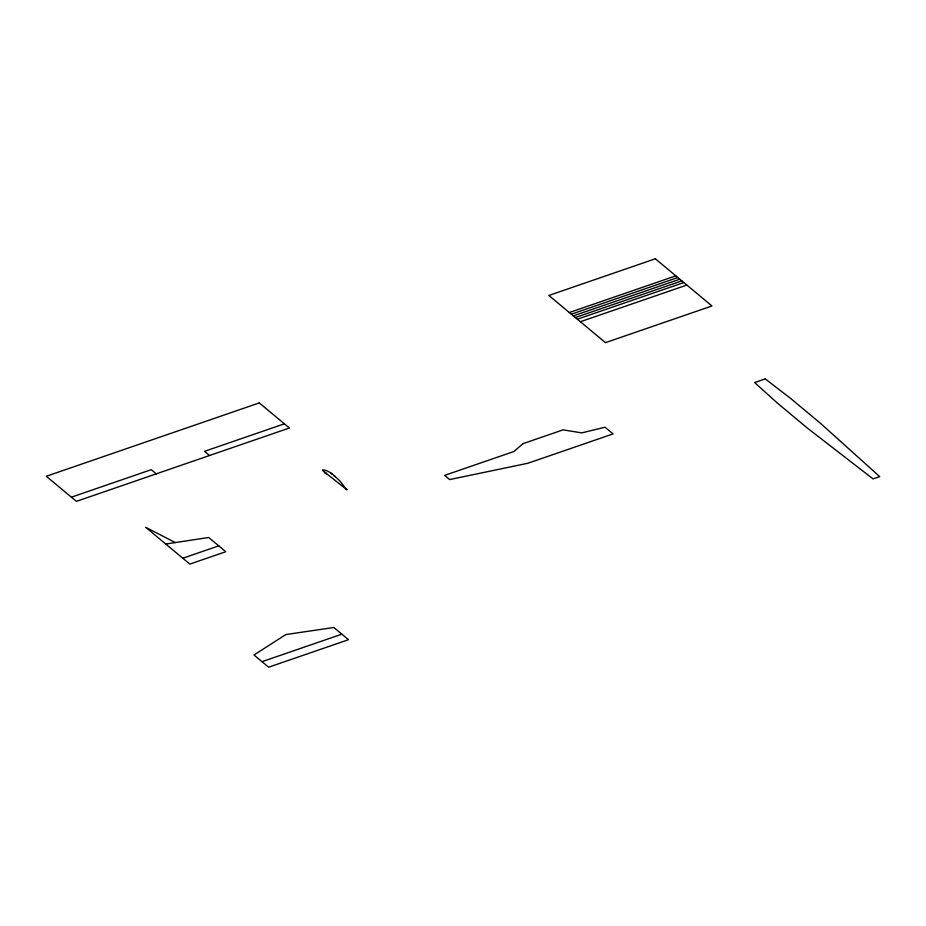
<?xml version="1.0" encoding="UTF-8"?>
<svg xmlns="http://www.w3.org/2000/svg" width="926" height="926" viewBox="0 0 926 926"><rect width="100%" height="100%" fill="white"/><g stroke="black" fill="none" stroke-linecap="round" stroke-linejoin="round"><path stroke-width="1.39" d="M569.328 312.525L675.818 275.855M571.342 314.203L677.82 277.534M573.344 315.87L679.834 279.201M575.359 317.549L681.837 280.879M577.361 319.227L683.851 282.546M580.37 321.727L686.861 285.058M71.395 497.181L151.262 469.667L156.274 473.857M284.363 423.83L204.496 451.332L209.519 455.523M182.816 558.251L218.744 545.865M261.989 661.685L341.856 634.183M165.742 544.025L208.709 537.497L225.77 551.722L189.842 564.096L145.671 527.288L175.292 542.578M346.671 489.565L340.131 481.323A98.237 55.074 6.9 0 0 338.083 479.193C333.696 475.455 328.661 469.852 322.63 469.887A1.343 0.752 6.9 0 0 322.699 470.315L322.861 470.535A10.394 5.834 6.9 0 0 323.44 471.184L346.926 489.761L346.428 489.368M330.918 473.151L331.971 473.927M326.241 473.626L324.806 472.422L326.739 474.031L324.343 472.017M333.973 475.501L335.409 476.716M523.132 443.612L513.837 451.541L444.63 475.374L449.642 479.564L527.889 463.255L613.081 433.912L605.048 427.222L581.748 432.882L563.066 429.861L523.132 443.612M285.868 634.553L253.967 654.995L268.621 667.206L348.489 639.704L333.823 627.492L285.868 634.553M655.342 258.794L548.852 295.463L605.465 342.643L711.955 305.974L655.342 258.794M259.268 402.914L46.3 476.265L76.407 501.36L289.387 428.009L259.268 402.914M765.27 378.873L754.621 382.542L777.377 403.076L807.484 428.171L873.044 478.904L879.7 476.612L820.795 423.587L790.688 398.493L765.27 378.873"/></g></svg>
